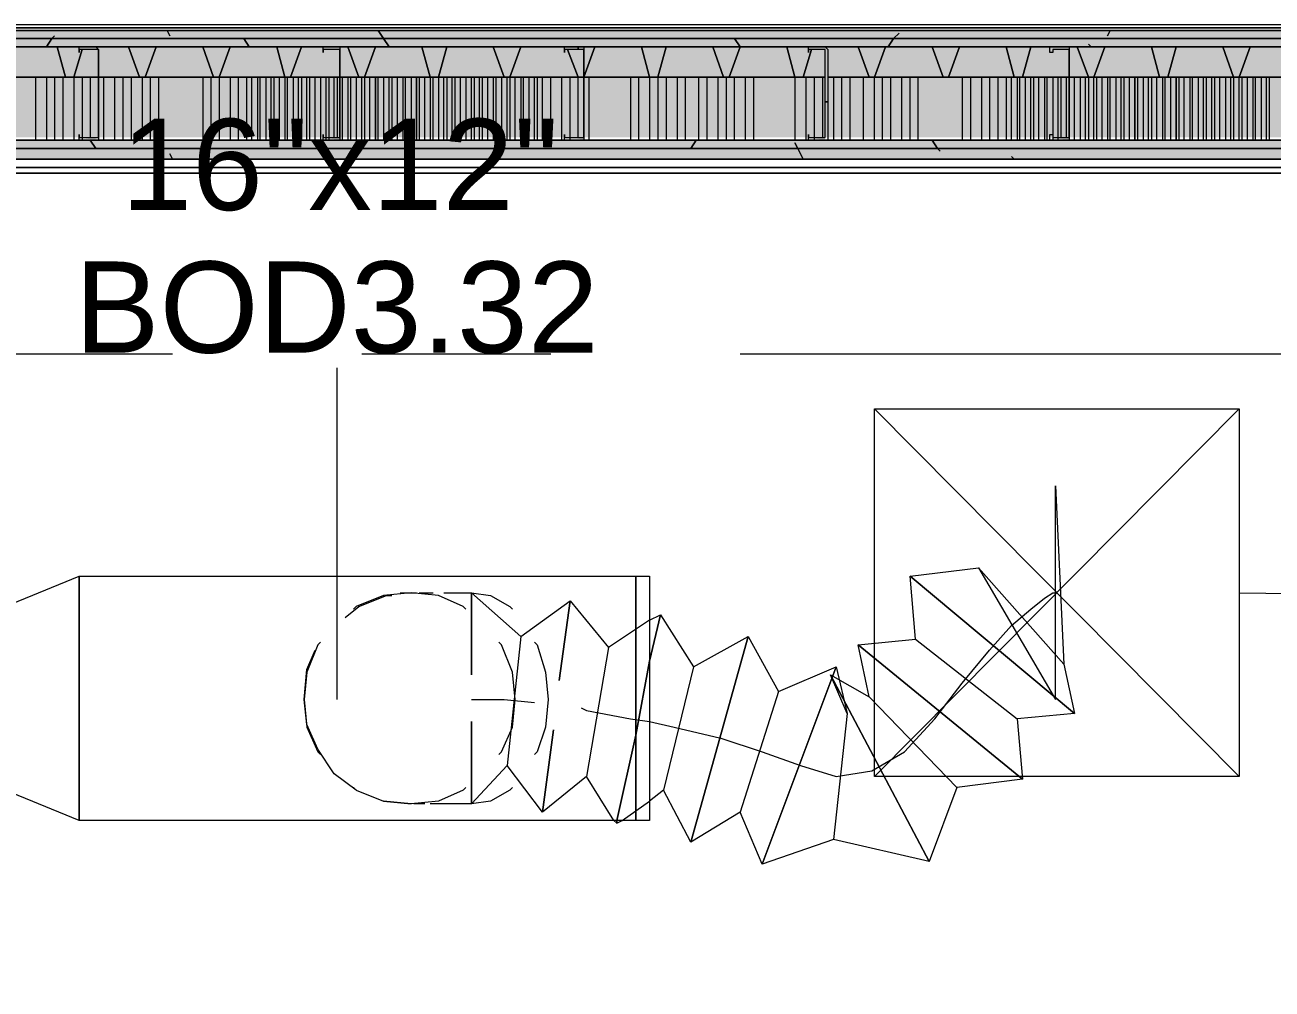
# Model space of a CAD drawing. Header units: metres. Extents: x 29 to 268, y -7 to 151.
# Drawn here: x 68.125 to 70.209, y 32.948 to 34.559 of the extents above; entities that cross this region are included whole.
import ezdxf

# ---------------------------------------------------------------- set-up
doc = ezdxf.new("R2010")
doc.units = ezdxf.units.M
doc.layers.add('HVAC - Ductos', color=5, linetype='Continuous', lineweight=50)
doc.layers.add('PDF2_Geometry', color=7, linetype='Continuous', true_color=0xaaaaaa)
doc.layers.add('PDF2_Solid Fills', color=7, linetype='Continuous', true_color=0xffffff)
doc.layers.add('PDF2_Text', color=7, linetype='Continuous')
doc.styles.add('PDF Helvetica', font='')
doc.styles.get('PDF Helvetica').set_extended_font_data('Helvetica')

msp = doc.modelspace()

# ---------------------------------------------------------------- hatches: boundary and pattern name
at = {"layer": 'PDF2_Solid Fills', "lineweight": 0, "transparency": 33554559}
h = msp.add_hatch(color=256, dxfattribs=at)
h.paths.add_polyline_path([(65.5709, 34.5359), (65.5709, 34.5496), (65.4059, 34.5496), (65.4059, 34.5359)])
h.paths.add_polyline_path([(74.5497, 34.5359), (74.5497, 34.5496), (73.7568, 34.5496), (73.7568, 34.5359)])
h.paths.add_polyline_path([(73.0326, 34.5359), (73.0326, 34.5496), (66.0659, 34.5496), (66.0659, 34.5359)])
h = msp.add_hatch(color=256, dxfattribs=at)
h.paths.add_polyline_path([(65.5709, 34.5359), (65.5709, 34.5496), (65.4059, 34.5496), (65.4059, 34.5359)])
h.paths.add_polyline_path([(74.5497, 34.5359), (74.5497, 34.5496), (73.7568, 34.5496), (73.7568, 34.5359)])
h.paths.add_polyline_path([(73.0326, 34.5359), (73.0326, 34.5496), (66.0659, 34.5496), (66.0659, 34.5359)])
h = msp.add_hatch(color=256, dxfattribs=at)
h.paths.add_polyline_path([(65.5709, 34.5221), (65.5709, 34.5359), (65.4059, 34.5359), (65.4059, 34.5221)])
h.paths.add_polyline_path([(73.7568, 34.5359), (73.7568, 34.5221), (74.5681, 34.5221), (74.5681, 34.5359)])
h.paths.add_polyline_path([(66.0659, 34.5359), (66.0659, 34.5221), (73.0326, 34.5221), (73.0326, 34.5359)])
h = msp.add_hatch(color=256, dxfattribs=at)
h.paths.add_polyline_path([(65.5709, 34.5221), (65.5709, 34.5359), (65.4059, 34.5359), (65.4059, 34.5221)])
h.paths.add_polyline_path([(73.7568, 34.5359), (73.7568, 34.5221), (74.5497, 34.5221), (74.5497, 34.5359)])
h.paths.add_polyline_path([(66.0659, 34.5359), (66.0659, 34.5221), (73.0326, 34.5221), (73.0326, 34.5359)])
h = msp.add_hatch(color=256, dxfattribs=at)
h.paths.add_polyline_path([(65.5709, 34.4717), (65.5709, 34.5221), (65.4059, 34.5221), (65.4059, 34.4717)])
h.paths.add_polyline_path([(73.7568, 34.5221), (73.7568, 34.4717), (74.5818, 34.4717), (74.5818, 34.5221)])
h.paths.add_polyline_path([(66.0659, 34.5221), (66.0659, 34.4717), (73.0326, 34.4717), (73.0326, 34.5221)])
h = msp.add_hatch(color=256, dxfattribs=at)
h.paths.add_polyline_path([(65.5709, 34.4717), (65.5709, 34.5221), (65.4059, 34.5221), (65.4059, 34.4717)])
h.paths.add_polyline_path([(73.7568, 34.5221), (73.7568, 34.4717), (74.5497, 34.4717), (74.5497, 34.5221)])
h.paths.add_polyline_path([(66.0659, 34.5221), (66.0659, 34.4717), (73.0326, 34.4717), (73.0326, 34.5221)])
h = msp.add_hatch(color=256, dxfattribs=at)
h.paths.add_polyline_path([(68.2155, 34.5221), (68.243, 34.5175), (68.243, 34.5221)])
h.paths.add_polyline_path([(68.243, 34.3709), (68.2155, 34.3709), (68.243, 34.3663)])
h = msp.add_hatch(color=256, dxfattribs=at)
h.paths.add_polyline_path([(68.2155, 34.5221), (68.243, 34.5175), (68.243, 34.5221)])
h.paths.add_polyline_path([(68.243, 34.3709), (68.2155, 34.3709), (68.243, 34.3663)])
h = msp.add_hatch(color=256, dxfattribs=at)
h.paths.add_polyline_path([(68.6234, 34.5221), (68.6509, 34.5175), (68.6509, 34.5221)])
h.paths.add_polyline_path([(68.6509, 34.3709), (68.6234, 34.3709), (68.6509, 34.3663)])
h = msp.add_hatch(color=256, dxfattribs=at)
h.paths.add_polyline_path([(68.6234, 34.5221), (68.6509, 34.5175), (68.6509, 34.5221)])
h.paths.add_polyline_path([(68.6509, 34.3709), (68.6234, 34.3709), (68.6509, 34.3663)])
h = msp.add_hatch(color=256, dxfattribs=at)
h.paths.add_polyline_path([(69.0405, 34.5221), (69.0588, 34.5175), (69.0588, 34.5221)])
h.paths.add_polyline_path([(69.0588, 34.3709), (69.0405, 34.3709), (69.0588, 34.3663)])
h = msp.add_hatch(color=256, dxfattribs=at)
h.paths.add_polyline_path([(69.0405, 34.5221), (69.0588, 34.5175), (69.0588, 34.5221)])
h.paths.add_polyline_path([(69.0588, 34.3709), (69.0405, 34.3709), (69.0588, 34.3663)])
h = msp.add_hatch(color=256, dxfattribs=at)
h.paths.add_polyline_path([(69.4347, 34.5221), (69.4622, 34.5175), (69.4622, 34.5221)])
h.paths.add_polyline_path([(69.4622, 34.3709), (69.4347, 34.3709), (69.4622, 34.3663)])
h = msp.add_hatch(color=256, dxfattribs=at)
h.paths.add_polyline_path([(69.4347, 34.5221), (69.4622, 34.5175), (69.4622, 34.5221)])
h.paths.add_polyline_path([(69.4622, 34.3709), (69.4347, 34.3709), (69.4622, 34.3663)])
h = msp.add_hatch(color=256, dxfattribs=at)
h.paths.add_polyline_path([(69.8701, 34.5175), (69.8701, 34.5221), (69.8426, 34.5221)])
h.paths.add_polyline_path([(69.8701, 34.3663), (69.8701, 34.3709), (69.838, 34.3709)])
h = msp.add_hatch(color=256, dxfattribs=at)
h.paths.add_polyline_path([(69.8701, 34.5175), (69.8701, 34.5221), (69.8426, 34.5221)])
h.paths.add_polyline_path([(69.8701, 34.3663), (69.8701, 34.3709), (69.838, 34.3709)])
h = msp.add_hatch(color=256, dxfattribs=at)
h.paths.add_polyline_path([(65.5709, 34.3663), (65.5709, 34.4717), (65.4059, 34.4717), (65.4059, 34.3663)])
h.paths.add_polyline_path([(74.536, 34.3709), (74.5818, 34.3709), (74.5818, 34.4717), (73.7568, 34.4717), (73.7568, 34.3663)])
h.paths.add_polyline_path([(73.0326, 34.3709), (73.0326, 34.4717), (66.0659, 34.4717), (66.0659, 34.3709), (72.2443, 34.3709), (72.5056, 34.3663), (72.5056, 34.3709)])
h = msp.add_hatch(color=256, dxfattribs=at)
h.paths.add_polyline_path([(65.5709, 34.3663), (65.5709, 34.4717), (65.4059, 34.4717), (65.4059, 34.3663)])
h.paths.add_polyline_path([(74.5497, 34.3709), (74.5497, 34.4717), (73.7568, 34.4717), (73.7568, 34.3663), (74.1327, 34.3709)])
h.paths.add_polyline_path([(73.0326, 34.3709), (73.0326, 34.4717), (66.0659, 34.4717), (66.0659, 34.3709), (72.2443, 34.3709), (72.5056, 34.3663), (72.5056, 34.3709)])
h = msp.add_hatch(color=256, dxfattribs=at)
h.paths.add_polyline_path([(65.5709, 34.3525), (65.5709, 34.3663), (65.4059, 34.3663), (65.4059, 34.3525)])
h.paths.add_polyline_path([(73.7568, 34.3663), (73.7568, 34.3525), (74.5681, 34.3525), (74.5681, 34.3663)])
h.paths.add_polyline_path([(66.0659, 34.3663), (66.0659, 34.3525), (73.0326, 34.3525), (73.0326, 34.3663)])
h = msp.add_hatch(color=256, dxfattribs=at)
h.paths.add_polyline_path([(65.5709, 34.3525), (65.5709, 34.3663), (65.4059, 34.3663), (65.4059, 34.3525)])
h.paths.add_polyline_path([(73.7568, 34.3663), (73.7568, 34.3525), (74.5497, 34.3525), (74.5497, 34.3663)])
h.paths.add_polyline_path([(66.0659, 34.3663), (66.0659, 34.3525), (73.0326, 34.3525), (73.0326, 34.3663)])
h = msp.add_hatch(color=256, dxfattribs=at)
h.paths.add_polyline_path([(65.5709, 34.3388), (65.5709, 34.3525), (65.4059, 34.3525), (65.4059, 34.3388)])
h.paths.add_polyline_path([(74.5497, 34.3342), (74.5497, 34.3525), (73.7568, 34.3525), (73.7568, 34.3342)])
h.paths.add_polyline_path([(73.0326, 34.3342), (73.0326, 34.3525), (66.0659, 34.3525), (66.0659, 34.3342)])
h = msp.add_hatch(color=256, dxfattribs=at)
h.paths.add_polyline_path([(65.5709, 34.3342), (65.5709, 34.3525), (65.4059, 34.3525), (65.4059, 34.3388), (65.4426, 34.3388)])
h.paths.add_polyline_path([(74.5497, 34.3342), (74.5497, 34.3525), (73.7568, 34.3525), (73.7568, 34.3342)])
h.paths.add_polyline_path([(73.0326, 34.3342), (73.0326, 34.3525), (66.0659, 34.3525), (66.0659, 34.3342)])

# ---------------------------------------------------------------- linework, layer by layer
at = {"layer": 'HVAC - Ductos', "lineweight": 0}
for points in [[(68.6464, 33.4313), (68.6464, 33.9858)], [(70.1543, 33.3029), (69.5447, 33.9171)], [(70.1543, 33.9171), (69.5447, 33.3029)], [(69.7188, 33.6513), (69.8472, 33.4313), (69.8472, 33.7888), (69.861, 33.4908), (69.8793, 33.4083), (69.6043, 33.6375), (69.7188, 33.6513), (69.861, 33.4908)], [(69.6134, 33.5321), (69.6043, 33.6375), (69.8793, 33.4083), (69.783, 33.3991), (69.7922, 33.2983), (69.5172, 33.5229), (69.6134, 33.5321), (69.783, 33.3991)], [(68.6601, 33.5687), (68.683, 33.5871), (68.7288, 33.6054), (68.738, 33.6054)], [(68.8618, 33.5825), (68.8572, 33.5871), (68.816, 33.6054), (68.7701, 33.61), (68.7243, 33.6054), (68.6784, 33.5871), (68.6738, 33.5825)], [(68.7518, 33.61), (68.7701, 33.61), (68.7747, 33.61), (68.7792, 33.61)], [(68.7838, 33.61), (68.793, 33.61), (68.8068, 33.61)], [(68.8251, 33.61), (68.8664, 33.61), (68.871, 33.61), (68.871, 33.4725), (68.871, 33.61), (68.9534, 33.5367), (68.9305, 33.3213)], [(68.871, 33.61), (68.903, 33.6054), (68.9351, 33.5871), (68.9397, 33.5825)], [(69.0542, 33.4175), (69.0634, 33.4129), (69.1368, 33.3991), (69.1688, 33.3946), (69.2101, 33.3854), (69.288, 33.3671), (69.3568, 33.3442), (69.421, 33.3213), (69.4806, 33.3029), (69.5401, 33.3121), (69.5951, 33.3442), (69.6456, 33.3991), (69.6914, 33.4587), (69.7372, 33.5138), (69.7738, 33.555), (69.806, 33.5825), (69.8288, 33.6008), (69.8426, 33.61), (69.8472, 33.61)], [(70.1543, 33.61), (70.5118, 33.6054)], [(68.9534, 33.5367), (69.036, 33.5963), (69.0176, 33.4633), (69.036, 33.5963), (69.1001, 33.5183), (69.0634, 33.3029)], [(69.1688, 33.5641), (69.1001, 33.5183)], [(69.1688, 33.5641), (69.1872, 33.5733), (69.1688, 33.4954), (69.1872, 33.5733), (69.2422, 33.4863), (69.1918, 33.28)], [(68.6188, 33.5275), (68.6142, 33.5229), (68.596, 33.4771), (68.5914, 33.4313), (68.596, 33.3854), (68.6142, 33.3442), (68.6188, 33.3396)], [(68.9168, 33.3396), (68.9214, 33.3442), (68.9397, 33.3854), (68.9442, 33.4313), (68.9397, 33.4771), (68.9214, 33.5229), (68.9168, 33.5275)], [(68.9764, 33.5275), (68.981, 33.5229), (68.9947, 33.4771), (68.9993, 33.4313), (68.9947, 33.3854), (68.981, 33.3442), (68.9764, 33.3396)], [(69.2422, 33.4863), (69.3338, 33.5367), (69.2376, 33.1929), (69.1918, 33.28), (69.1688, 33.2617)], [(69.3843, 33.445), (69.4806, 33.4863), (69.3568, 33.1562), (69.3201, 33.2433), (69.2376, 33.1929), (69.3338, 33.5367), (69.3843, 33.445), (69.3201, 33.2433)], [(69.5356, 33.4358), (69.5172, 33.5229), (69.7922, 33.2983), (69.6822, 33.2845), (69.6364, 33.1608), (69.4714, 33.4725), (69.5356, 33.4358), (69.6822, 33.2845)], [(68.6784, 33.28), (68.6418, 33.3075), (68.6142, 33.3487), (68.596, 33.39), (68.5914, 33.4313), (68.596, 33.4817), (68.6097, 33.5138)], [(69.4988, 33.4083), (69.4714, 33.4725), (69.6364, 33.1608), (69.476, 33.1975), (69.3568, 33.1562), (69.4806, 33.4863), (69.4988, 33.4083), (69.476, 33.1975)], [(68.871, 33.4313), (68.926, 33.4313), (68.9764, 33.4267)], [(69.1092, 33.2296), (69.0634, 33.3029), (68.9901, 33.2433), (69.0084, 33.3808), (68.9901, 33.2433), (68.9305, 33.3213), (68.871, 33.2571), (68.871, 33.3946), (68.871, 33.2571), (68.8297, 33.2571), (68.8022, 33.2571)], [(68.6738, 33.2845), (68.6784, 33.28), (68.7243, 33.2617), (68.7701, 33.2571)], [(68.8618, 33.2845), (68.8572, 33.28), (68.816, 33.2617), (68.7701, 33.2571), (68.7243, 33.2617)], [(68.9397, 33.2845), (68.9351, 33.28), (68.903, 33.2617), (68.871, 33.2571)], [(68.793, 33.2571), (68.7747, 33.2571)], [(69.123, 33.2296), (69.1688, 33.2617)], [(69.1092, 33.2296), (69.1138, 33.225), (69.1138, 33.2296), (69.1138, 33.225), (69.123, 33.2296)]]:
    msp.add_lwpolyline(points, dxfattribs=at)
for points in [[(69.5447, 33.3029), (69.5447, 33.9171), (70.1543, 33.9171), (70.1543, 33.3029)], [(68.0918, 33.28), (68.0918, 33.5871), (68.0918, 33.28), (66.7763, 33.28), (66.7763, 33.5871), (68.0918, 33.5871), (68.2155, 33.6375), (68.2155, 33.2296)], [(68.2155, 33.6375), (69.146, 33.6375), (69.146, 33.2296), (68.2155, 33.2296)], [(69.146, 33.2296), (69.146, 33.6375), (69.1688, 33.6375), (69.1688, 33.2296)], [(69.1138, 33.2296), (69.146, 33.3717), (69.1688, 33.4954), (69.146, 33.3717)]]:
    msp.add_lwpolyline(points, close=True, dxfattribs=at)
at = {"layer": 'PDF2_Geometry', "lineweight": 0}
for points in [[(75.0951, 34.5359), (75.0951, 34.5496), (74.5818, 34.5496), (74.5681, 34.5496), (74.5497, 34.5496), (73.7568, 34.5496), (73.0326, 34.5496), (66.0659, 34.5496), (66.0659, 34.5359), (65.5709, 34.5359), (65.4059, 34.5359), (63.6642, 34.5359), (63.6642, 34.5221), (63.6642, 34.3342), (63.6642, 33.7429), (63.678, 33.7429), (63.678, 33.9217)], [(78.2256, 34.5541), (74.5497, 34.5541), (74.5497, 34.5587), (65.4059, 34.5587), (64.2463, 34.5587)], [(87.3511, 34.5359), (87.3511, 34.5541), (87.3511, 34.5496), (87.3511, 34.5359), (86.6819, 34.5359), (86.6819, 34.5129), (86.6819, 34.5359), (78.8535, 34.5359), (86.6819, 34.5359), (86.6819, 34.5496), (78.2256, 34.5496), (78.2256, 34.5541), (78.8856, 34.5541), (78.8856, 34.5587), (78.2256, 34.5587), (74.5497, 34.5587), (65.4059, 34.5587), (65.4059, 34.5541), (74.5497, 34.5541), (74.5497, 34.5221), (74.5497, 34.5541), (65.4059, 34.5541), (64.2463, 34.5541)], [(74.5497, 32.9041), (74.5497, 34.3204), (74.5497, 34.3342), (73.7568, 34.3342), (73.0326, 34.3342), (66.0659, 34.3342), (65.5709, 34.3342), (65.5709, 34.5541), (66.0659, 34.5541)], [(66.0659, 34.4717), (66.2172, 34.4717), (66.6205, 34.4717), (66.2172, 34.4717), (66.0659, 34.4717), (66.0659, 34.5221), (73.0326, 34.5221), (73.0326, 34.4717), (72.9135, 34.4717), (72.5056, 34.4717), (72.1022, 34.4717), (72.5056, 34.4717), (72.9135, 34.4717), (73.0326, 34.4717), (73.7568, 34.4717), (73.7568, 34.5221), (73.0326, 34.5221), (73.0326, 34.5359), (73.0326, 34.5496), (73.7568, 34.5496), (73.7568, 34.5359), (73.0326, 34.5359)], [(65.5709, 34.3663), (65.5709, 34.3525), (66.0659, 34.3525), (73.0326, 34.3525), (73.7568, 34.3525), (74.5497, 34.3525), (74.5497, 34.3342), (73.7568, 34.3342), (73.7568, 34.3525), (73.7568, 34.3663), (73.7568, 34.4717), (73.0326, 34.4717), (73.0326, 34.5221), (66.0659, 34.5221), (65.5709, 34.5221)], [(74.5497, 34.5359), (73.7568, 34.5359), (73.0326, 34.5359), (66.0659, 34.5359)], [(68.2155, 34.5129), (68.2155, 34.5129)], [(68.2155, 34.5129), (68.2155, 34.5129)], [(68.6234, 34.5129), (68.6234, 34.5129)], [(68.6234, 34.5129), (68.6234, 34.5129)], [(68.651, 34.5175), (68.651, 34.5175)], [(68.651, 34.5175), (68.651, 34.5175)], [(69.0268, 34.5129), (69.0268, 34.5129)], [(69.0268, 34.5129), (69.0268, 34.5129)], [(69.0588, 34.5175), (69.0588, 34.5175)], [(69.0588, 34.5175), (69.0588, 34.5175)], [(69.4347, 34.5129), (69.4347, 34.5129)], [(69.4347, 34.5129), (69.4347, 34.5129)], [(69.4622, 34.5175), (69.4622, 34.5175)], [(69.4622, 34.5175), (69.4622, 34.5175)], [(69.8701, 34.5175), (69.8701, 34.5175)], [(69.8701, 34.5175), (69.8701, 34.5175)], [(72.1022, 34.4717), (72.5056, 34.4717), (72.9135, 34.4717), (73.0326, 34.4717), (73.0326, 34.3663), (66.0659, 34.3663), (65.5709, 34.3663), (65.4059, 34.3663), (63.8338, 34.3663), (63.7834, 34.3663), (63.8338, 34.3663), (63.8338, 34.3525), (63.8338, 34.3342), (63.8338, 33.7429), (63.8338, 27.3674)], [(66.6205, 34.4717), (66.2172, 34.4717), (66.0659, 34.4717), (66.0659, 34.3663), (73.0326, 34.3663), (73.7568, 34.3663), (73.7568, 34.3525), (74.5497, 34.3525), (74.5497, 34.3663), (73.7568, 34.3663), (73.0326, 34.3663), (73.0326, 34.4717)], [(69.4622, 34.4717), (69.0588, 34.4717), (68.651, 34.4717), (68.2476, 34.4717), (67.8396, 34.4717), (67.4364, 34.4717), (67.0284, 34.4717), (66.6251, 34.4717)], [(68.1422, 34.4717), (68.1422, 34.3663)], [(68.1605, 34.4717), (68.1605, 34.3663)], [(68.1743, 34.4717), (68.1743, 34.3663)], [(68.188, 34.4717), (68.188, 34.3663)], [(68.2064, 34.4717), (68.2064, 34.3663)], [(68.2201, 34.4717), (68.2201, 34.3663)], [(68.2338, 34.4717), (68.2338, 34.3709)], [(68.2568, 34.3663), (68.2568, 34.4717)], [(68.2751, 34.3663), (68.2751, 34.4717)], [(68.2888, 34.3663), (68.2888, 34.4717)], [(68.3026, 34.3663), (68.3026, 34.4717)], [(68.321, 34.3663), (68.321, 34.4717)], [(68.3346, 34.3663), (68.3346, 34.4717)], [(68.3484, 34.3663), (68.3484, 34.4717)], [(68.4218, 34.4717), (68.4218, 34.3663)], [(68.4355, 34.4717), (68.4355, 34.3663)], [(68.4493, 34.4717), (68.4493, 34.3663)], [(68.4676, 34.4717), (68.4676, 34.3663)], [(68.4814, 34.4717), (68.4814, 34.3663)], [(68.4951, 34.4717), (68.4951, 34.3663)], [(68.5042, 34.3663), (68.5042, 34.4717)], [(68.5134, 34.4717), (68.5134, 34.3663)], [(68.518, 34.3663), (68.518, 34.4717)], [(68.5272, 34.4717), (68.5272, 34.3663)], [(68.5364, 34.3663), (68.5364, 34.4717)], [(68.541, 34.4717), (68.541, 34.3663)], [(68.5501, 34.3663), (68.5501, 34.4717)], [(68.5592, 34.4717), (68.5592, 34.3663)], [(68.5638, 34.3663), (68.5638, 34.4717)], [(68.573, 34.4717), (68.573, 34.3663)], [(68.5822, 34.3663), (68.5822, 34.4717)], [(68.5868, 34.4717), (68.5868, 34.3663)], [(68.596, 34.3663), (68.596, 34.4717)], [(68.6005, 34.4717), (68.6005, 34.3663)], [(68.6097, 34.3663), (68.6097, 34.4717)], [(68.6188, 34.4717), (68.6188, 34.3663)], [(68.628, 34.3663), (68.628, 34.4717)], [(68.6326, 34.4717), (68.6326, 34.3663)], [(68.6418, 34.3709), (68.6418, 34.4717)], [(68.6464, 34.4717), (68.6464, 34.3709)], [(68.6555, 34.3663), (68.6555, 34.4717)], [(68.6647, 34.4717), (68.6647, 34.3663)], [(68.6692, 34.3663), (68.6692, 34.4717)], [(68.6784, 34.4717), (68.6784, 34.3663)], [(68.6876, 34.3663), (68.6876, 34.4717)], [(68.6922, 34.4717), (68.6922, 34.3663)], [(68.7014, 34.3663), (68.7014, 34.4717)], [(68.7151, 34.3663), (68.7151, 34.4717)], [(68.7243, 34.4717), (68.7243, 34.3663)], [(68.7334, 34.3663), (68.7334, 34.4717)], [(68.738, 34.4717), (68.738, 34.3663)], [(68.7472, 34.3663), (68.7472, 34.4717)], [(68.7564, 34.4717), (68.7564, 34.3663)], [(68.761, 34.3663), (68.761, 34.4717)], [(68.7701, 34.4717), (68.7701, 34.3663)], [(68.7838, 34.4717), (68.7838, 34.3663)], [(68.793, 34.3663), (68.793, 34.4717)], [(68.8022, 34.4717), (68.8022, 34.3663)], [(68.8068, 34.3663), (68.8068, 34.4717)], [(68.816, 34.4717), (68.816, 34.3663)], [(68.8251, 34.3663), (68.8251, 34.4717)], [(68.8297, 34.4717), (68.8297, 34.3663)], [(68.8388, 34.3663), (68.8388, 34.4717)], [(68.8434, 34.4717), (68.8434, 34.3663)], [(68.8526, 34.3663), (68.8526, 34.4717)], [(68.8618, 34.4717), (68.8618, 34.3663)], [(68.871, 34.3663), (68.871, 34.4717)], [(68.8755, 34.4717), (68.8755, 34.3663)], [(68.8847, 34.3663), (68.8847, 34.4717)], [(68.8892, 34.4717), (68.8892, 34.3663)], [(68.8984, 34.3663), (68.8984, 34.4717)], [(68.9076, 34.4717), (68.9076, 34.3663)], [(68.9122, 34.3663), (68.9122, 34.4717)], [(68.9214, 34.4717), (68.9214, 34.3663)], [(68.9305, 34.3663), (68.9305, 34.4717)], [(68.9351, 34.4717), (68.9351, 34.3663)], [(68.9442, 34.3663), (68.9442, 34.4717)], [(68.9534, 34.4717), (68.9534, 34.3663)], [(68.958, 34.3663), (68.958, 34.4717)], [(68.9672, 34.4717), (68.9672, 34.3663)], [(68.9764, 34.3663), (68.9764, 34.4717)], [(68.981, 34.4717), (68.981, 34.3663)], [(68.9901, 34.3663), (68.9901, 34.4717)], [(69.0038, 34.3663), (69.0038, 34.4717)], [(69.0222, 34.3663), (69.0222, 34.4717)], [(69.036, 34.3663), (69.036, 34.4717)], [(69.0497, 34.3709), (69.0497, 34.4717)], [(69.068, 34.3663), (69.068, 34.4717)], [(69.1368, 34.4717), (69.1368, 34.3663)], [(69.1505, 34.4717), (69.1505, 34.3663)], [(69.1688, 34.4717), (69.1688, 34.3663)], [(69.1826, 34.4717), (69.1826, 34.3663)], [(69.1964, 34.4717), (69.1964, 34.3663)], [(69.2147, 34.4717), (69.2147, 34.3663)], [(69.2284, 34.4717), (69.2284, 34.3663)], [(69.2514, 34.3663), (69.2514, 34.4717)], [(69.2651, 34.3663), (69.2651, 34.4717)], [(69.2834, 34.3663), (69.2834, 34.4717)], [(69.2972, 34.3663), (69.2972, 34.4717)], [(69.311, 34.3663), (69.311, 34.4717)], [(69.3293, 34.3663), (69.3293, 34.4717)], [(69.343, 34.3663), (69.343, 34.4717)], [(69.4118, 34.4717), (69.4118, 34.3663)], [(69.4301, 34.4717), (69.4301, 34.3663)], [(69.4438, 34.4717), (69.4438, 34.3663)], [(69.4576, 34.4717), (69.4576, 34.3709)], [(71.6806, 34.4717), (71.2772, 34.4717), (71.0984, 34.4717), (70.6814, 34.4717), (70.278, 34.4717), (69.8701, 34.4717), (69.4668, 34.4717)], [(69.476, 34.4717), (69.476, 34.3663)], [(69.4897, 34.4717), (69.4897, 34.3663)], [(69.5034, 34.4717), (69.5034, 34.3663)], [(69.5264, 34.3663), (69.5264, 34.4717)], [(69.5447, 34.3663), (69.5447, 34.4717)], [(69.5584, 34.3663), (69.5584, 34.4717)], [(69.5722, 34.3663), (69.5722, 34.4717)], [(69.5905, 34.3663), (69.5905, 34.4717)], [(69.6043, 34.3663), (69.6043, 34.4717)], [(69.618, 34.3663), (69.618, 34.4717)], [(69.6914, 34.4717), (69.6914, 34.3663)], [(69.7051, 34.4717), (69.7051, 34.3663)], [(69.7234, 34.4717), (69.7234, 34.3663)], [(69.7372, 34.4717), (69.7372, 34.3663)], [(69.751, 34.4717), (69.751, 34.3663)], [(69.7647, 34.4717), (69.7647, 34.3663)], [(69.7738, 34.3663), (69.7738, 34.4717)], [(69.783, 34.4717), (69.783, 34.3663)], [(69.7876, 34.3663), (69.7876, 34.4717)], [(69.7968, 34.4717), (69.7968, 34.3663)], [(69.806, 34.3663), (69.806, 34.4717)], [(69.8106, 34.4717), (69.8106, 34.3663)], [(69.8197, 34.3663), (69.8197, 34.4717)], [(69.8288, 34.4717), (69.8288, 34.3663)], [(69.8334, 34.3663), (69.8334, 34.4717)], [(69.8426, 34.4717), (69.8426, 34.3663)], [(69.8518, 34.3663), (69.8518, 34.4717)], [(69.8564, 34.4717), (69.8564, 34.3709)], [(69.8655, 34.3709), (69.8655, 34.4717)], [(69.8701, 34.4717), (69.8701, 34.3663)], [(69.8793, 34.3663), (69.8793, 34.4717)], [(69.8884, 34.4717), (69.8884, 34.3663)], [(69.8976, 34.3663), (69.8976, 34.4717)], [(69.9022, 34.4717), (69.9022, 34.3663)], [(69.9114, 34.3663), (69.9114, 34.4717)], [(69.916, 34.4717), (69.916, 34.3663)], [(69.9251, 34.3663), (69.9251, 34.4717)], [(69.9343, 34.4717), (69.9343, 34.3663)], [(69.9388, 34.3663), (69.9388, 34.4717)], [(69.948, 34.4717), (69.948, 34.3663)], [(69.9572, 34.3663), (69.9572, 34.4717)], [(69.9618, 34.4717), (69.9618, 34.3663)], [(69.971, 34.3663), (69.971, 34.4717)], [(69.9847, 34.3663), (69.9847, 34.4717)], [(69.9938, 34.4717), (69.9938, 34.3663)], [(70.003, 34.3663), (70.003, 34.4717)], [(70.0076, 34.4717), (70.0076, 34.3663)], [(70.0168, 34.3663), (70.0168, 34.4717)], [(70.026, 34.4717), (70.026, 34.3663)], [(70.0306, 34.3663), (70.0306, 34.4717)], [(70.0397, 34.4717), (70.0397, 34.3663)], [(70.0534, 34.4717), (70.0534, 34.3663)], [(70.0626, 34.3663), (70.0626, 34.4717)], [(70.0718, 34.4717), (70.0718, 34.3663)], [(70.0764, 34.3663), (70.0764, 34.4717)], [(70.0856, 34.4717), (70.0856, 34.3663)], [(70.0947, 34.3663), (70.0947, 34.4717)], [(70.0993, 34.4717), (70.0993, 34.3663)], [(70.1084, 34.3663), (70.1084, 34.4717)], [(70.113, 34.4717), (70.113, 34.3663)], [(70.1222, 34.3663), (70.1222, 34.4717)], [(70.1314, 34.4717), (70.1314, 34.3663)], [(70.1405, 34.3663), (70.1405, 34.4717)], [(70.1451, 34.4717), (70.1451, 34.3663)], [(70.1543, 34.3663), (70.1543, 34.4717)], [(70.1588, 34.4717), (70.1588, 34.3663)], [(70.168, 34.3663), (70.168, 34.4717)], [(70.1772, 34.4717), (70.1772, 34.3663)], [(70.1818, 34.3663), (70.1818, 34.4717)], [(70.191, 34.4717), (70.191, 34.3663)], [(70.2001, 34.3663), (70.2001, 34.4717)], [(70.2047, 34.4717), (70.2047, 34.3663)], [(68.2155, 34.3754), (68.2155, 34.3754)], [(68.2155, 34.3754), (68.2155, 34.3754)], [(68.6234, 34.3754), (68.6234, 34.3754)], [(68.6234, 34.3754), (68.6234, 34.3754)], [(69.0268, 34.3754), (69.0268, 34.3754)], [(69.0268, 34.3754), (69.0268, 34.3754)], [(69.4347, 34.3754), (69.4347, 34.3754)], [(69.4347, 34.3754), (69.4347, 34.3754)], [(68.651, 34.3709), (68.651, 34.3709)], [(68.651, 34.3709), (68.651, 34.3709)], [(69.0588, 34.3709), (69.0588, 34.3709)], [(69.0588, 34.3709), (69.0588, 34.3709)], [(69.4622, 34.3709), (69.4622, 34.3709)], [(69.4622, 34.3709), (69.4622, 34.3709)], [(69.8701, 34.3709), (69.8701, 34.3709)], [(69.8701, 34.3709), (69.8701, 34.3709)], [(73.0326, 34.3342), (66.0659, 34.3342), (73.0326, 34.3342)], [(72.1618, 34.3204), (65.9972, 34.3204)], [(72.1618, 34.3204), (65.9972, 34.3204)], [(72.1618, 34.3204), (65.9972, 34.3204)], [(72.1618, 34.3204), (65.9972, 34.3204)], [(72.1618, 34.3204), (66.0018, 34.3204)], [(72.1618, 34.3204), (66.0018, 34.3204)], [(72.1618, 34.3204), (66.0018, 34.3204)], [(72.1618, 34.3204), (66.0018, 34.3204)], [(66.0018, 34.3204), (72.1618, 34.3204)], [(66.0018, 34.3204), (72.1618, 34.3204)], [(68.3714, 34.0087), (67.1018, 34.0087)], [(69.0038, 34.0087), (68.6876, 34.0087)], [(70.5943, 34.0087), (69.3201, 34.0087)]]:
    msp.add_lwpolyline(points, dxfattribs=at)
for points in [[(66.0659, 34.3342), (73.0326, 34.3342), (73.0326, 34.5541), (66.0659, 34.5541)], [(73.0326, 34.5541), (66.0659, 34.5541), (66.0659, 34.5496), (73.0326, 34.5496)], [(73.0326, 34.5359), (73.0326, 34.5496), (66.0659, 34.5496), (66.0659, 34.5359)], [(73.0326, 34.5221), (73.0326, 34.5359), (66.0659, 34.5359), (66.0659, 34.5221)], [(68.243, 34.5221), (68.2476, 34.5175), (68.2476, 34.3709), (68.2476, 34.3663), (68.243, 34.3663), (68.2155, 34.3663), (68.2155, 34.3754), (68.2155, 34.3709), (68.243, 34.3709), (68.2476, 34.3709), (68.2476, 34.5175), (68.243, 34.5175), (68.2155, 34.5175), (68.2155, 34.5129), (68.2155, 34.5221)], [(68.243, 34.5221), (68.2476, 34.5175), (68.2476, 34.3709), (68.2476, 34.3663), (68.243, 34.3663), (68.2155, 34.3663), (68.2155, 34.3754), (68.2155, 34.3709), (68.243, 34.3709), (68.2476, 34.3709), (68.2476, 34.5175), (68.243, 34.5175), (68.2155, 34.5175), (68.2155, 34.5129), (68.2155, 34.5221)], [(68.651, 34.5221), (68.651, 34.5175), (68.651, 34.3709), (68.651, 34.3663), (68.6234, 34.3663), (68.6234, 34.3754), (68.6234, 34.3709), (68.651, 34.3709), (68.651, 34.5175), (68.6234, 34.5175), (68.6234, 34.5129), (68.6234, 34.5221)], [(68.651, 34.5221), (68.651, 34.5175), (68.651, 34.3709), (68.651, 34.3663), (68.6234, 34.3663), (68.6234, 34.3754), (68.6234, 34.3709), (68.651, 34.3709), (68.651, 34.5175), (68.6234, 34.5175), (68.6234, 34.5129), (68.6234, 34.5221)], [(69.0588, 34.5221), (69.0588, 34.5175), (69.0588, 34.3709), (69.0588, 34.3663), (69.0268, 34.3663), (69.0268, 34.3754), (69.0268, 34.3709), (69.0588, 34.3709), (69.0588, 34.5175), (69.0268, 34.5175), (69.0268, 34.5129), (69.0268, 34.5221)], [(69.0588, 34.5221), (69.0588, 34.5175), (69.0588, 34.3709), (69.0588, 34.3663), (69.0268, 34.3663), (69.0268, 34.3754), (69.0268, 34.3709), (69.0588, 34.3709), (69.0588, 34.5175), (69.0268, 34.5175), (69.0268, 34.5129), (69.0268, 34.5221)], [(69.4622, 34.5221), (69.4668, 34.5175), (69.4668, 34.3709), (69.4668, 34.3663), (69.4622, 34.3663), (69.4347, 34.3663), (69.4347, 34.3754), (69.4347, 34.3709), (69.4622, 34.3709), (69.4622, 34.5175), (69.4347, 34.5175), (69.4347, 34.5129), (69.4347, 34.5221)], [(69.4622, 34.5221), (69.4668, 34.5175), (69.4668, 34.3709), (69.4668, 34.3663), (69.4622, 34.3663), (69.4347, 34.3663), (69.4347, 34.3754), (69.4347, 34.3709), (69.4622, 34.3709), (69.4622, 34.5175), (69.4347, 34.5175), (69.4347, 34.5129), (69.4347, 34.5221)], [(69.8701, 34.5221), (69.8701, 34.5175), (69.8701, 34.3709), (69.8701, 34.3663), (69.838, 34.3663), (69.838, 34.3754), (69.8426, 34.3754), (69.8426, 34.3709), (69.8701, 34.3709), (69.8701, 34.5175), (69.8426, 34.5175), (69.8426, 34.5129), (69.838, 34.5129), (69.838, 34.5221)], [(69.8701, 34.5221), (69.8701, 34.5175), (69.8701, 34.3709), (69.8701, 34.3663), (69.838, 34.3663), (69.838, 34.3754), (69.8426, 34.3754), (69.8426, 34.3709), (69.8701, 34.3709), (69.8701, 34.5175), (69.8426, 34.5175), (69.8426, 34.5129), (69.838, 34.5129), (69.838, 34.5221)], [(69.4622, 34.4717), (69.0588, 34.4717), (68.651, 34.4717), (68.2476, 34.4717), (67.8396, 34.4717), (67.4364, 34.4717), (67.0284, 34.4717), (66.6251, 34.4717), (67.0284, 34.4717), (67.4364, 34.4717), (67.8396, 34.4717), (68.2476, 34.4717), (68.651, 34.4717), (69.0588, 34.4717)], [(68.7105, 34.3663), (68.7105, 34.4717)], [(68.7792, 34.4717), (68.7792, 34.3663)], [(71.6806, 34.4717), (71.2772, 34.4717), (71.0984, 34.4717), (70.6814, 34.4717), (70.278, 34.4717), (69.8701, 34.4717), (69.4668, 34.4717), (69.8701, 34.4717), (70.278, 34.4717), (70.6814, 34.4717), (71.0984, 34.4717), (71.2772, 34.4717)], [(69.9801, 34.3663), (69.9801, 34.4717)], [(70.0488, 34.4717), (70.0488, 34.3663)], [(73.0326, 34.3525), (73.0326, 34.3663), (66.0659, 34.3663), (66.0659, 34.3525)], [(65.9926, 34.3342), (72.1618, 34.3342)], [(73.0326, 34.3342), (73.0326, 34.3525), (66.0659, 34.3525), (66.0659, 34.3342)], [(65.9972, 34.3204), (72.1618, 34.3204)], [(72.1618, 34.3204), (66.0018, 34.3204)], [(65.9972, 34.3113), (72.1618, 34.3113)]]:
    msp.add_lwpolyline(points, close=True, dxfattribs=at)
at = {"layer": 'PDF2_Geometry', "color": 254, "lineweight": 0, "true_color": 0xeaeaea}
for points in [[(68.3622, 34.5496), (68.3668, 34.5404)], [(68.7243, 34.5359), (68.7334, 34.5221), (68.7243, 34.5359), (68.7151, 34.5496)], [(69.5676, 34.5221), (69.5768, 34.5359), (69.586, 34.545), (69.5768, 34.5359)], [(69.9343, 34.5404), (69.9388, 34.5496)], [(68.1605, 34.5221), (68.1697, 34.5359), (68.1743, 34.5404), (68.1697, 34.5359)], [(68.4905, 34.5359), (68.4997, 34.5221)], [(69.311, 34.5359), (69.3201, 34.5221)], [(69.9022, 34.5267), (69.9068, 34.5221)], [(68.2338, 34.3663), (68.243, 34.3525)], [(69.2376, 34.3525), (69.2468, 34.3663)], [(69.4118, 34.3617), (69.4164, 34.3525), (69.4256, 34.3342), (69.4164, 34.3525)], [(69.641, 34.3663), (69.6501, 34.3525), (69.6547, 34.3479), (69.6501, 34.3525)], [(68.3668, 34.3433), (68.3714, 34.3342)], [(69.7738, 34.3388), (69.7784, 34.3342)]]:
    msp.add_lwpolyline(points, close=True, dxfattribs=at)
at = {"layer": 'PDF2_Geometry', "color": 254, "lineweight": 0, "true_color": 0xdddddd}
for points in [[(68.1788, 34.5221), (68.1926, 34.4717)], [(68.298, 34.5221), (68.3164, 34.4717)], [(68.3438, 34.5221), (68.3255, 34.4717)], [(68.4218, 34.5221), (68.4401, 34.4717)], [(68.4676, 34.5221), (68.4493, 34.4717)], [(68.5455, 34.5221), (68.5592, 34.4717)], [(68.5868, 34.5221), (68.5684, 34.4717)], [(68.6647, 34.5221), (68.683, 34.4717)], [(68.7105, 34.5221), (68.6922, 34.4717)], [(68.7884, 34.5221), (68.8022, 34.4717)], [(68.8297, 34.5221), (68.816, 34.4717)], [(68.9076, 34.5221), (68.926, 34.4717)], [(68.9534, 34.5221), (68.9351, 34.4717)], [(69.0772, 34.5221), (69.0588, 34.4717)], [(69.1551, 34.5221), (69.1688, 34.4717)], [(69.1964, 34.5221), (69.1826, 34.4717)], [(69.2743, 34.5221), (69.2926, 34.4717)], [(69.3201, 34.5221), (69.3018, 34.4717)], [(69.398, 34.5221), (69.4118, 34.4717)], [(69.5172, 34.5221), (69.5356, 34.4717)], [(69.563, 34.5221), (69.5447, 34.4717)], [(69.641, 34.5221), (69.6593, 34.4717)], [(69.6868, 34.5221), (69.6684, 34.4717)], [(69.7647, 34.5221), (69.7784, 34.4717)], [(69.806, 34.5221), (69.7922, 34.4717)], [(69.8838, 34.5221), (69.9022, 34.4717)], [(69.9297, 34.5221), (69.9114, 34.4717)], [(70.0076, 34.5221), (70.0214, 34.4717)], [(70.0488, 34.5221), (70.0351, 34.4717)], [(70.1268, 34.5221), (70.1451, 34.4717)], [(70.1726, 34.5221), (70.1543, 34.4717)], [(68.2201, 34.5175), (68.2064, 34.4717)], [(69.0314, 34.5175), (69.0497, 34.4717)], [(69.4392, 34.5175), (69.4256, 34.4717)]]:
    msp.add_lwpolyline(points, close=True, dxfattribs=at)
at = {"layer": 'PDF2_Geometry', "color": 254, "lineweight": 0, "true_color": 0xd2d2d2}
for points in [[(69.0497, 34.5221), (69.0497, 34.5175)], [(69.4668, 34.4304), (69.4622, 34.4304)]]:
    msp.add_lwpolyline(points, close=True, dxfattribs=at)
at = {"layer": 'PDF2_Geometry', "color": 254, "lineweight": 0, "true_color": 0xeaeaea}
for points in [[(69.311, 34.5359), (69.311, 34.5359)], [(69.311, 34.5359), (69.311, 34.5359)], [(69.013, 34.3663), (69.013, 34.3663)], [(69.013, 34.3663), (69.013, 34.3663)]]:
    msp.add_lwpolyline(points, dxfattribs=at)
at = {"layer": 'PDF2_Geometry', "color": 254, "lineweight": 0, "true_color": 0xd2d2d2}
for points in [[(68.651, 34.5037), (68.651, 34.5037)], [(68.651, 34.5037), (68.651, 34.5037)], [(69.0588, 34.4075), (69.0588, 34.4075)], [(69.0588, 34.4075), (69.0588, 34.4075)]]:
    msp.add_lwpolyline(points, dxfattribs=at)

# ---------------------------------------------------------------- texts
at = {"layer": 'PDF2_Text', "lineweight": 0, "char_height": 0.15247, "attachment_point": 4, "style": 'PDF Helvetica'}
for s, insert in [('16"x12"', (68.2856, 34.3246)), ('BOD3.32', (68.2077, 34.0862))]:
    msp.add_mtext(s, dxfattribs=dict(at, insert=insert))

doc.saveas('drawing.dxf')
